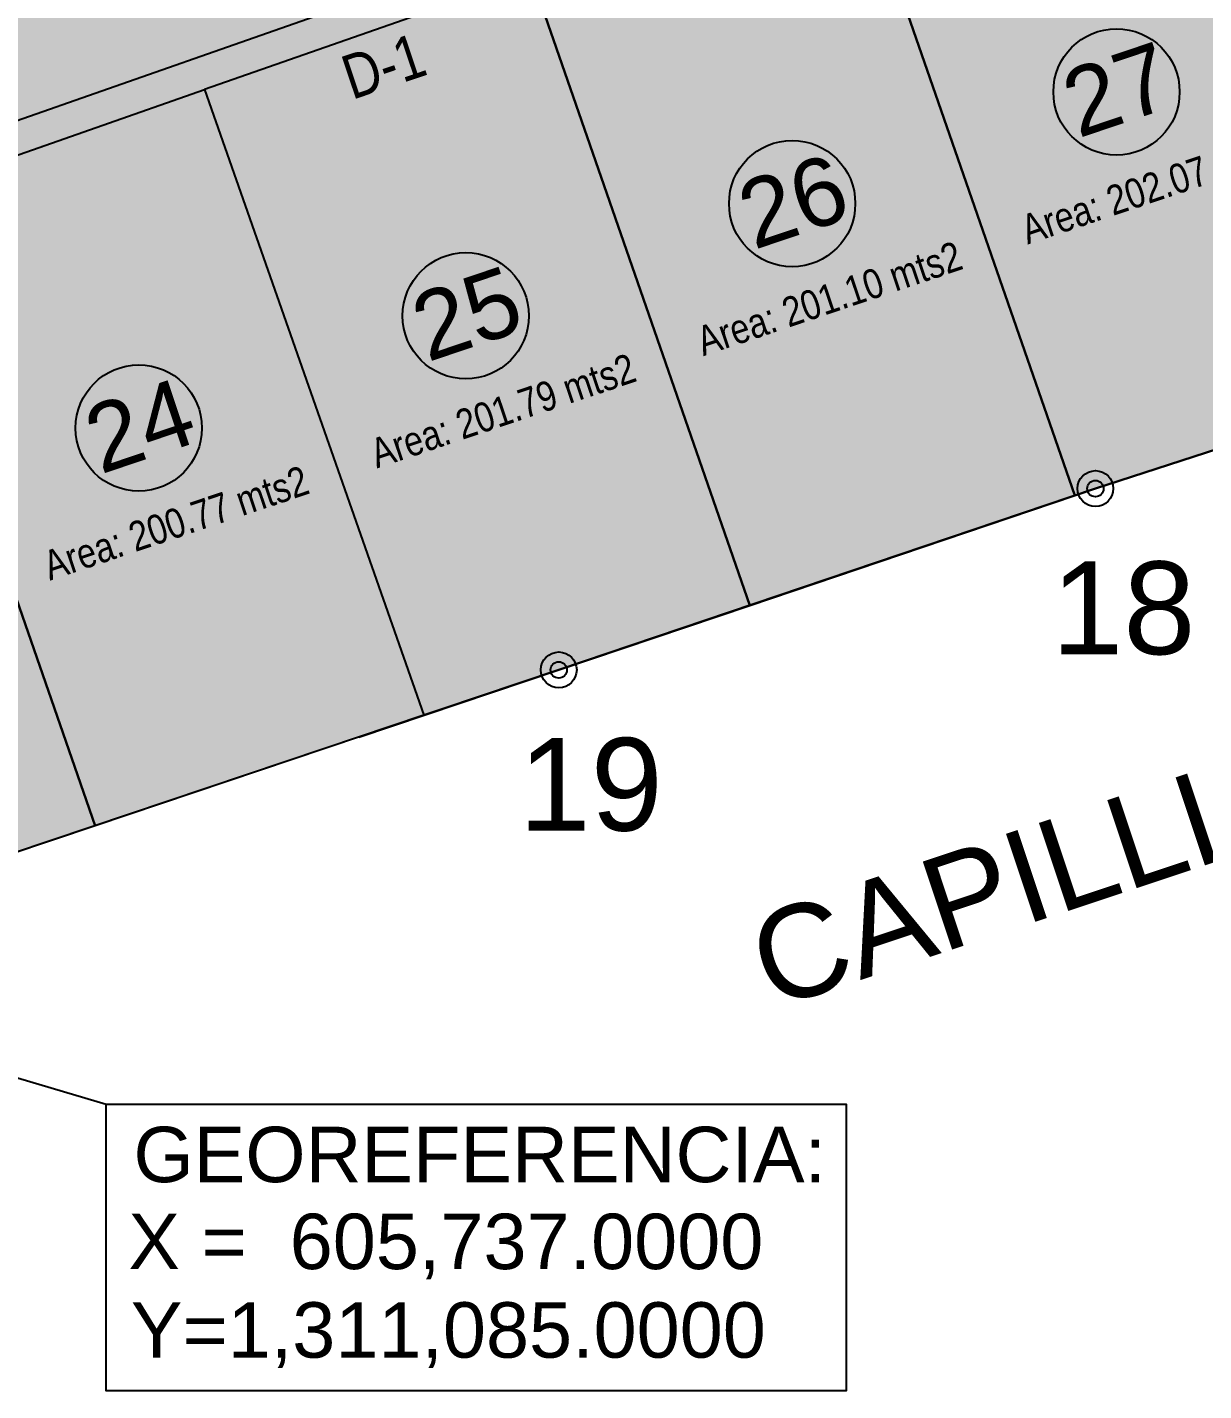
# Model space of a CAD drawing. Header units: millimetres. Extents: x 603733 to 1211550, y 1310999 to 2622648.
# Drawn here: x 604439.57 to 604474.45, y 1311135.89 to 1311176.31 of the extents above; entities that cross this region are included whole.
import ezdxf

# ---------------------------------------------------------------- set-up
doc = ezdxf.new("R2010")
doc.units = ezdxf.units.MM
for name, color, linetype in [('CIRCULO', 1, 'Continuous'), ('COTAS', 3, 'Continuous'), ('CVL_CUADCON_TX', 2, 'Continuous'), ('PTOS PI', 7, 'Continuous'), ('ROTULOS LOTES', 1, 'Continuous'), ('TEXTO 2', 7, 'Continuous')]:
    doc.layers.add(name, color=color, linetype=linetype)
doc.styles.add('PUNTOS PI', font='arial.ttf', dxfattribs={"height": 2.75})
doc.styles.add('ROTULOS', font='arial.ttf', dxfattribs={"height": 3})
doc.styles.add('TSN - Arial Narrow', font='ARIALN.TTF')

msp = doc.modelspace()

# ---------------------------------------------------------------- hatches: boundary and pattern name
at = {"true_color": 0xafd9aa}
h = msp.add_hatch(color=9, dxfattribs=at)
h.dxf.hatch_style = 1
h.paths.add_polyline_path([(604399.891, 1311192.273), (604396.804, 1311197.011), (604392.987, 1311202.87), (604391.565, 1311205.062), (604378.68, 1311224.925), (604375.301, 1311232.894), (604378.928, 1311234.785), (604388.868, 1311237.4), (604406.859, 1311240.725), (604429.671, 1311245.342), (604458.606, 1311250.406), (604489.332, 1311256.091), (604496.283, 1311232.102), (604508.476, 1311191.737), (604513.191, 1311176.534), (604478.531, 1311164.993), (604471.241, 1311162.633), (604455.33, 1311157.257), (604428.685, 1311148.31), (604421.924, 1311157.888), (604409.414, 1311177.523), (604404.915, 1311184.532), (604400.471, 1311191.382, -0.999015)])
at = {"true_color": 0x636466}
h = msp.add_hatch(color=251, dxfattribs=at)
h.dxf.hatch_style = 1
h.paths.add_polyline_path([(604464.111, 1311181.224), (604473.633, 1311184.563), (604483.116, 1311187.888), (604492.553, 1311191.197), (604498.242, 1311193.192), (604497.924, 1311194.1), (604416.943, 1311165.705), (604417.474, 1311164.872), (604428.428, 1311168.713), (604435.186, 1311171.082), (604444.832, 1311174.465), (604454.514, 1311177.859), (604454.514, 1311177.859)])
at = {"true_color": 0xebebeb}
h = msp.add_hatch(color=7, dxfattribs=at)
h.dxf.hatch_style = 1
h.paths.add_polyline_path([(604445.474, 1311186), (604432.274, 1311181.372, -0.39324), (604430.981, 1311181.986), (604425.316, 1311180.001, -0.39076), (604424.706, 1311178.717), (604411.583, 1311174.118), (604413.272, 1311171.467), (604417.847, 1311173.071), (604418.79, 1311173.402), (604424.919, 1311175.551, -0.414723), (604426.196, 1311174.941), (604426.723, 1311173.439, -0.415935), (604426.112, 1311172.159), (604420.904, 1311170.333), (604418.073, 1311169.34), (604415.257, 1311168.352), (604415.325, 1311168.245), (604416.943, 1311165.705), (604448.688, 1311176.836)])
h.paths.add_polyline_path([(604444.967, 1311181.206, -1), (604445.298, 1311180.263), (604434.497, 1311176.475, -1), (604434.166, 1311177.419)], flags=16)
h.paths.add_polyline_path([(604413.719, 1311172.591), (604413.853, 1311172.307), (604413.017, 1311172.853), (604413.123, 1311173.846), (604413.257, 1311173.563), (604413.42, 1311173.64), (604413.881, 1311172.668)], flags=16)
h.paths.add_polyline_path([(604414.42, 1311172.799), (604413.898, 1311173.997), (604413.559, 1311173.85), (604414.082, 1311172.652)], flags=24)
h.paths.add_polyline_path([(604416.214, 1311167.778), (604416.957, 1311166.239), (604417.278, 1311166.394), (604416.536, 1311167.933)], flags=24)
at = {"true_color": 0xafd9aa}
h = msp.add_hatch(color=9, dxfattribs=at)
h.dxf.hatch_style = 1
h.paths.add_polyline_path([(604473.633, 1311184.563), (604464.111, 1311181.224), (604470.632, 1311162.427), (604470.738, 1311162.463, -0.081609), (604470.71, 1311162.633, -0.854546), (604471.747, 1311162.796), (604478.026, 1311164.829, -0.078431), (604478, 1311164.993, -0.850942), (604479.036, 1311165.161), (604480.227, 1311165.557)])
h = msp.add_hatch(color=9, dxfattribs=at)
h.dxf.hatch_style = 1
h.paths.add_polyline_path([(604464.111, 1311181.224), (604454.514, 1311177.859), (604460.998, 1311159.172), (604470.632, 1311162.427)])
h = msp.add_hatch(color=9, dxfattribs=at)
h.dxf.hatch_style = 1
h.paths.add_polyline_path([(604454.514, 1311177.859), (604444.832, 1311174.465), (604451.327, 1311155.912), (604454.826, 1311157.088, -0.081166), (604454.799, 1311157.257, -0.849044), (604455.834, 1311157.427), (604460.998, 1311159.172)])
h = msp.add_hatch(color=9, dxfattribs=at)
h.dxf.hatch_style = 1
h.paths.add_polyline_path([(604444.832, 1311174.465), (604435.186, 1311171.082), (604441.583, 1311152.64), (604451.327, 1311155.912)])
h = msp.add_hatch(color=9, dxfattribs=at)
h.dxf.hatch_style = 1
h.paths.add_polyline_path([(604435.186, 1311171.082), (604428.428, 1311168.713), (604430.038, 1311164.118), (604420.161, 1311160.655), (604421.639, 1311158.336, -0.592009), (604422.456, 1311157.888, -0.243691), (604422.231, 1311157.454), (604428.379, 1311148.744, -0.502164), (604429.189, 1311148.479), (604441.583, 1311152.64)])

# ---------------------------------------------------------------- linework, layer by layer
msp.add_line((604497.924, 1311194.1), (604416.943, 1311165.705))
at = {"color": 2}
msp.add_line((604449.405, 1311155.267), (604455.33, 1311157.257), dxfattribs=at)
msp.add_lwpolyline([(604428.685, 1311148.31), (604421.924, 1311157.888), (604406.78, 1311181.656), (604400.181, 1311191.828), (604392.987, 1311202.87), (604378.68, 1311224.925), (604375.301, 1311232.894), (604378.928, 1311234.785), (604388.868, 1311237.4), (604406.859, 1311240.725), (604429.671, 1311245.342), (604458.606, 1311250.406), (604489.332, 1311256.091), (604496.283, 1311232.102), (604508.476, 1311191.737), (604513.191, 1311176.534), (604478.531, 1311164.993), (604471.241, 1311162.633), (604455.33, 1311157.257)], close=True)
msp.add_lwpolyline([(604428.685, 1311148.31), (604421.924, 1311157.888), (604406.78, 1311181.656), (604400.181, 1311191.828), (604392.987, 1311202.87), (604378.68, 1311224.925), (604375.301, 1311232.894), (604378.928, 1311234.785), (604388.868, 1311237.4), (604406.859, 1311240.725), (604429.671, 1311245.342), (604458.606, 1311250.406), (604489.332, 1311256.091), (604496.283, 1311232.102), (604508.476, 1311191.737), (604513.191, 1311176.534), (604478.531, 1311164.993), (604471.241, 1311162.633), (604455.33, 1311157.257)], close=True)
at = {"color": 4}
msp.add_lwpolyline([(604428.685, 1311148.31), (604421.924, 1311157.888), (604406.78, 1311181.656), (604400.181, 1311191.828), (604392.987, 1311202.87), (604378.68, 1311224.925), (604375.301, 1311232.894), (604378.928, 1311234.785), (604388.868, 1311237.4), (604406.859, 1311240.725), (604429.671, 1311245.342), (604458.606, 1311250.406), (604489.332, 1311256.091), (604496.283, 1311232.102), (604508.476, 1311191.737), (604513.191, 1311176.534), (604478.531, 1311164.993), (604471.241, 1311162.633), (604455.33, 1311157.257)], close=True, dxfattribs=at)
for points in [[(604470.632, 1311162.427), (604471.241, 1311162.633), (604478.531, 1311164.993), (604480.227, 1311165.557), (604473.633, 1311184.563), (604464.111, 1311181.224), (604470.632, 1311162.427)], [(604460.998, 1311159.172), (604470.632, 1311162.427), (604464.111, 1311181.224), (604454.514, 1311177.859), (604460.998, 1311159.172)], [(604454.514, 1311177.859), (604444.832, 1311174.465), (604451.327, 1311155.912), (604455.33, 1311157.257), (604460.998, 1311159.172), (604454.514, 1311177.859)], [(604435.186, 1311171.082), (604444.832, 1311174.465), (604451.327, 1311155.912), (604441.583, 1311152.64), (604435.186, 1311171.082)], [(604428.428, 1311168.713), (604435.186, 1311171.082), (604441.583, 1311152.64), (604428.685, 1311148.31), (604421.924, 1311157.888), (604421.924, 1311157.888), (604420.161, 1311160.655), (604430.038, 1311164.118), (604428.428, 1311168.713)]]:
    msp.add_lwpolyline(points)
at = {"color": 1}
for centre in [(604471.867, 1311174.393), (604462.251, 1311171.083), (604452.575, 1311167.756), (604442.88, 1311164.429)]:
    msp.add_circle(centre, 1.872, dxfattribs=at)
at = {"layer": 'CIRCULO'}
for centre, radius in [((604471.241, 1311162.633), 0.532), ((604471.241, 1311162.633), 0.243), ((604455.33, 1311157.257), 0.532), ((604455.33, 1311157.257), 0.243)]:
    msp.add_circle(centre, radius, dxfattribs=at)
at = {"layer": 'COTAS'}
msp.add_lwpolyline([(604428.685, 1311148.31), (604441.916, 1311144.383)], dxfattribs=at)
msp.add_lwpolyline([(604441.916, 1311144.383), (604463.854, 1311144.383), (604463.854, 1311135.888), (604441.916, 1311135.888)], close=True, dxfattribs=at)

# ---------------------------------------------------------------- texts
at = {"color": 0, "linetype": 'Continuous', "lineweight": 25, "ltscale": 0.1, "attachment_point": 1, "rotation": 18.5755, "style": 'TSN - Arial Narrow'}
for s, insert, char_height, width in [('D-1', (604448.783, 1311175.395), 1.3111, 21.19973), ('\\pi-2.62211,l4.37019,t4.37019;Area: 202.07 mts2', (604467.293, 1311170.136), 0.87404, 14.13316), ('\\pi-2.62211,l4.37019,t4.37019;Area: 201.10 mts2', (604457.677, 1311166.826), 0.87404, 14.13316), ('\\pi-2.62211,l4.37019,t4.37019;Area: 201.79 mts2', (604448.001, 1311163.498), 0.87404, 14.13316), ('\\pi-2.62211,l4.37019,t4.37019;Area: 200.77 mts2', (604438.306, 1311160.171), 0.87404, 14.13316)]:
    msp.add_mtext(s, dxfattribs=dict(at, insert=insert, char_height=char_height, width=width))
at = {"layer": 'CVL_CUADCON_TX', "color": 251, "true_color": 0x636466, "style": 'PUNTOS PI'}
for s, p in [('GEOREFERENCIA:', (604442.722, 1311142.071)), ('X =  605,737.0000', (604442.57, 1311139.494)), ('Y=1,311,085.0000', (604442.643, 1311136.868))]:
    msp.add_text(s, height=1.64334, dxfattribs=at).set_placement(p)
at = {"layer": 'PTOS PI', "color": 7, "style": 'PUNTOS PI'}
for s, p in [('18', (604469.934, 1311157.722)), ('19', (604454.142, 1311152.492))]:
    msp.add_text(s, height=2.75, dxfattribs=at).set_placement(p)
at = {"layer": 'ROTULOS LOTES', "color": 18, "true_color": 0x000000, "style": 'ROTULOS'}
for s, p in [('27', (604470.732, 1311173.014)), ('26', (604461.116, 1311169.704)), ('25', (604451.439, 1311166.376)), ('24', (604441.744, 1311163.049))]:
    msp.add_text(s, height=2.0142, rotation=18.5755, dxfattribs=at).set_placement(p)
at = {"layer": 'TEXTO 2', "style": 'PUNTOS PI'}
msp.add_text('CAPILLLA DE IGLESIA CATAOLICA', height=2.75, rotation=18.4166, dxfattribs=at).set_placement((604461.631, 1311147.181))

doc.saveas('drawing.dxf')
